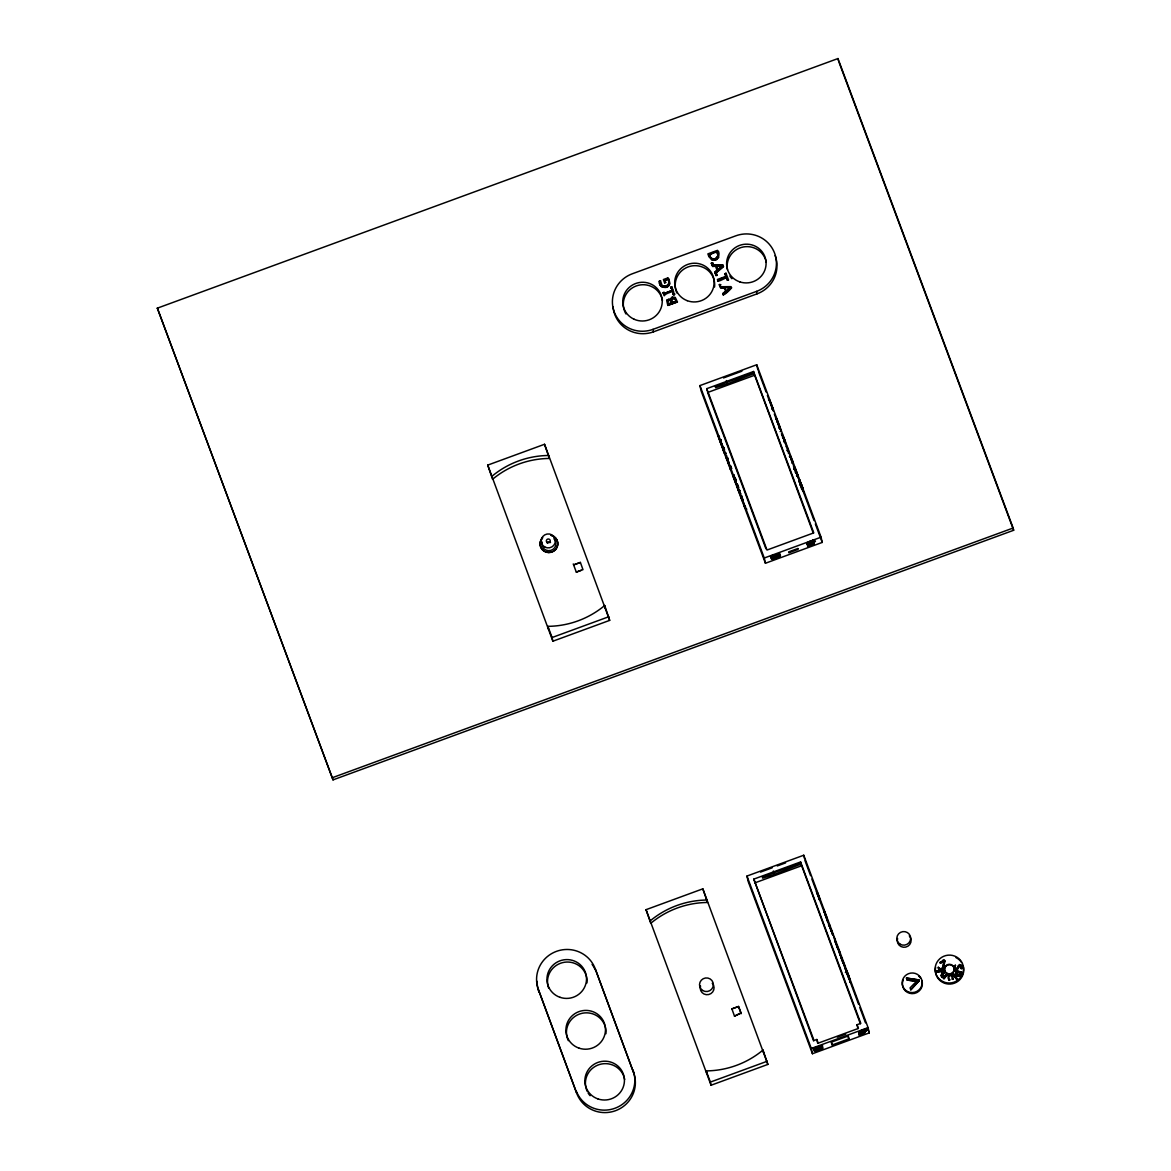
<?xml version="1.0" encoding="UTF-8"?>
<svg xmlns="http://www.w3.org/2000/svg" width="1171" height="1171" viewBox="0 0 1171 1171"><rect width="100%" height="100%" fill="white"/><g stroke="black" fill="none" stroke-linecap="round" stroke-linejoin="round"><path stroke-width="1.5" d="M670.837 299.015L670.924 300.142L668.802 299L666.694 300.464L667.836 305.47L677.424 301.942L667.792 305.294M955.565 973.379L955.96 975.121C956.385 971.71 956.531 970.613 955.741 974.682M659.229 281.289L660.473 280.82L659.229 281.289L659.727 284.216L659.317 282.767M955.155 967.173L955.404 965.285L954.336 966.748M713.461 259.011C716.14 260.152 719.316 252.365 717.238 257.298C716.389 260.328 708.953 257.635 712.641 258.762M951.481 975.18L951.701 975.794C949.915 972.384 947.412 978.37 949.783 979.907L948.876 979.703L949.783 979.907M954.409 967.685L954.306 965.899M816.377 1048.001L813.011 1048.323L822.554 1045.513L817.226 1047.694M962.123 968.505L961.084 968.358L962.123 968.505L962.006 966.573M736.105 480.52L735.212 480.974L733.134 475.104L733.968 474.797M941.191 975.253C940.928 978.634 941.572 971.271 943.914 971.637C945.465 972.472 939.405 977.8 944.265 976.936C948.861 970.393 945.217 978.4 942.289 976.307M660.473 280.82L662.171 285.783L661.6 285.3M736.515 484.399L737.423 484.179L736.5 484.472L737.628 488.102L738.462 487.678M807.317 544.427L806.848 542.905L807.741 544.427L813.552 542.817L807.346 545.32L812.952 543.798L807.58 546.403L813.86 543.637L812.176 543.768M778.539 555.918L778.115 554.849C784.687 554.878 773.665 560.426 772.597 558.304C775.143 555.771 783.56 555.2 776.153 557.981M806.936 544.178C807.931 541.514 820.139 539.055 813.494 542.641L813.83 543.739M671.832 299.191L672.549 302.484L675.989 301.225L672.549 302.484M771.879 559.226C769.713 556.898 773.592 560.763 775.29 558.523M814.767 1050.299C812.689 1052.187 821.779 1050.226 823.169 1047.972C821.559 1046.01 810.2 1052.129 816.934 1050.46M821.252 1047.972L815.001 1050.138L817.387 1050.533L822.291 1048.104L815.118 1050.709L816.758 1050.694M860.026 1031.636C862.968 1028.021 871.78 1029.338 863.115 1032.237C855.474 1035.53 859.938 1030.07 864.608 1029.704C871.78 1031.753 846.794 1034.871 866.218 1030.451M867.169 1029.368L866.599 1030.099M859.938 1033.51L864.169 1032.266L862.31 1033.364M863.964 1032.5L865.237 1032.5L858.958 1035.281L864.374 1032.734L858.724 1034.198L864.988 1032.119M944.573 972.179L942.216 976.453M808.312 544.354L807.741 542.685L810.449 542.641L810.727 543.71M807.844 543.842C820.037 536.259 812.689 547.34 807.2 542.612M960.952 973.701L959.766 976.409L956.283 975.516L959.693 976.058L960.996 974.228M960.337 974.023C956.063 979.893 956.209 966.851 960.425 974.374L960.147 973.086M956.517 972.706L957.527 975.033L960.337 974.711M943.928 961.523C941.147 977.273 949.183 950.589 940.43 963.235L943.928 961.523L939.757 962.401M943.694 965.899L944.763 960.776M949.227 976.292L949.344 975.37M943.109 965.416L944.002 961.874M672.037 287.246L670.881 287.027L670.705 288.066M672.213 287.642L670.822 288.154M673.062 294.228L674.145 294.99L674.423 293.54L674.584 294.58M712.802 263.607L711.28 263.255L712.715 262.919M715.627 274.98L716.725 274.116L717.15 275.331M813.991 1047.811L816.172 1047.386M718.701 257.283C716.798 260.621 721.102 252.585 717.472 250.36L707.884 253.887L708.85 256.537M954.453 967.846C957.512 974.887 959.722 961.611 961.054 966.104M960.835 965.987L959.649 965.753L958.61 967.187M955.917 968.9C960.088 964.392 956.458 972.296 955.126 967.334M957.922 966.997L959.576 964.48L961.962 966.456M957.102 972.003L954.072 971.022L954.263 969.881L961.611 972.208L961.42 973.35L960.454 972.72L961.42 973.35M954.072 971.022L954.263 969.881M961.347 972.999L961.611 972.208M961.157 968.695L961.215 966.646M943.914 971.637C940.152 972.208 941.25 980.098 943.899 976.731M668.626 284.114C666.928 287.598 669.944 279.796 668.89 281.801M670.954 298.751L672.476 297.01L671.32 297.8M955.404 965.285L955.214 965.753M956.473 973.35L958.127 972.34L960.425 974.052M949.3 975.999L951.555 975.531M961.552 965.636L960.132 964.772L958.098 965.885M954.277 966.939L955.843 969.486L958.405 968.329M949.154 974.784C950.398 975.78 953.662 972.574 949.242 975.136M669.153 285.504L667.631 286.763L669.988 283.806L668.919 279.21L669.373 279.957M671.744 286.895L670.866 288.329L670.69 287.29M673.149 293.936L674.452 293.716M673.076 294.36L674.555 294.404M780.501 555.713L774.763 556.884L771.616 559.153M672.008 299.029L674.686 298.444M670.295 299.41L666.899 300.039M669.461 300.288L667.821 301.254L668.436 303.992L671.539 302.85L668.436 303.992M943.592 966.778C937.561 975.326 944.441 962.606 943.738 967.934L941.499 970.539L943.519 966.426M943.606 976.804L943.958 978.751L947.368 974.74L946.636 973.862M943.885 977.565L943.314 978.224L943.006 976.79M947.295 974.389L943.958 978.751M910.789 989.846L919.279 980.669L910.789 989.846L910.087 987.87L916.527 981.283L907.144 980.068L906.427 978.063L919.03 979.966L919.337 980.874M723.458 266.49L715.218 273.619L723.458 266.49L723.005 265.173L712.07 265.1L723.005 265.173M723.239 295.092C742.297 276.444 722.77 299.264 722.741 293.701L725.054 291.711L722.741 293.701M714.734 272.228C720.443 268.627 713.198 271.423 715.218 273.619M716.711 266.271L717.955 269.696L722.083 266.344L716.74 266.446M730.089 287.817L724.717 287.729L725.976 291.169L730.089 287.817L729.343 287.7M813.23 543.212L812.586 543.637L813.538 544.032M837.719 948.934L837.06 945.07L836.928 946.797M779.096 555.566L777.881 556.313M674.73 298.62L672.198 298.576M952.316 973.306L953.004 972.808L957.746 979.307L957.058 979.805L952.389 973.657L957.058 979.805M952.389 973.657L953.004 972.808M956.985 979.454L957.746 979.307M712.48 259.903C709.904 259.42 716.901 261.133 717.545 258.571M662.127 285.607L664.411 286.427L667.602 285.095M722.039 266.168L717.955 269.696M730.06 287.642L725.976 291.169M858.738 1031.9L860.114 1031.9M862.617 1033.481L864.769 1032.5M829.654 925.207L828.995 923.67L828.922 925.602L828.556 923.831L831.483 931.545L831.19 929.335M719.755 285.475L720.897 284.787L719.594 284.363M671.115 288.49L671.993 288.359M716.725 274.116L715.847 274.263M669.051 300.142L668.085 300.581M778.481 556.298L779.623 555.64L779.93 556.459M809.834 542.48L808.941 541.939L808.737 543.022M808.341 541.953L809.381 542.422M663.401 287.334C658.731 285.607 666.182 288.93 667.587 286.588M713.52 260.196L716.725 259.333M663.62 286.368L666.943 285.724M774.455 556.064L775.89 556.708M861.593 1030.934L867.33 1029.777M860.231 1032.676L863.891 1031.461M939.83 962.752L944.836 961.128M860.392 1033.085L863.583 1031.344M157.353 308.163L837.968 58.55L1013.149 528.019L1013.647 530.273L333.032 779.886L157.353 308.163L333.032 779.886M716.872 251.838C712.612 250.301 708.777 258.015 709.304 254.605L716.872 251.838L717.852 255.234M668.948 279.386L667.748 277.951L663.401 279.532L664.616 282.87L665.596 282.313L664.616 282.87M667.514 279.284L664.865 280.44L667.514 279.284L668.714 281.186M664.059 292.34L663.137 292.867L664.059 292.34L664.44 293.423L672.066 290.437L664.44 293.423M672.681 289.178L671.759 289.705L672.681 289.178L673.808 292.282L672.857 292.633L672.476 291.535C668.7 292.882 665.201 293.804 664.22 295.795L663.093 292.691M724.995 273.619C728.157 279.357 723.21 273.882 726.005 273.253L728.479 279.928L727.469 280.308C728.025 271.13 705.732 288.286 726.459 277.6M725.039 273.794L726.005 273.253M726.005 276.327L717.428 279.474L717.882 280.747M727.469 280.308L728.479 279.928M652.994 329.358L756.568 291.374A30.256 29.641 -12.4 0 0 774.602 253.185A30.256 29.641 -12.4 0 0 735.842 235.81L632.267 273.794A30.256 29.641 -12.4 0 0 614.233 311.998A30.256 29.641 -12.4 0 0 652.994 329.358L653.535 331.817L757.11 293.819A30.256 29.641 -12.4 0 0 775.143 255.629M699.936 385.581L756.729 364.752L821.076 537.182L822.232 542.422L765.424 563.251L701.092 390.821L699.936 385.581L764.268 558.011L765.424 563.251M723.532 377.94L741.902 371.192M487.736 465.107L544.53 444.277L549.36 458.447A88.41 86.61 -12.4 0 0 492.567 479.276L487.736 465.107L552.873 641.21L609.681 620.367L604.69 605.509A88.41 86.61 -12.4 0 1 547.896 626.339L548.54 629.31M706.772 388.655L753.553 371.5L813.772 532.878L767.005 550.033L706.772 388.655L707.343 391.216M726.342 380.56L727.557 383.825L754.022 373.593L813.347 533.332M754.402 375.335L707.621 392.49L765.936 548.789M768.513 399.926L769.303 399.457L772.86 408.459L772.099 409.147M772.026 408.767L772.86 408.459M718.35 436.315C717.223 434.456 719.799 438.876 719.14 436.036M718.57 437.061L719.536 437.003M720.985 440.808L719.799 440.033L720.663 439.564M775.934 419.335L776.768 419.028L777.72 421.589L776.885 421.897M719.799 440.033L720.765 439.828M720.736 442.77L719.784 440.223L720.824 439.828M719.741 439.828L720.926 440.194M719.989 440.677L720.824 440.369M721.146 440.633L720.033 440.94L720.516 442.17M720.311 441.716L721.16 441.321M720.619 442.536L722.009 443.648M720.97 443.414L722.258 443.648M719.784 440.223L719.199 438.305L721.482 444.248L722.317 443.941M721.175 443.955L722.2 444.146M720.941 443.428L721.409 444.658L722.244 444.351M722.229 446.575C723.458 444.599 721.629 448.742 723.444 450.03L724.41 449.518M778.539 425.805L779.374 425.497L780.223 429.362M722.156 446.312L723.268 446.458M722.346 446.971L723.18 446.663M722.507 447.483L723.488 446.985M723.824 450.454C728.289 461.096 721.146 448.464 723.502 447.278M722.727 448.112C723.78 447.073 724.688 449.649 723.254 449.488L724.395 449.371L723.751 447.644M722.99 448.259C725.332 447.966 722.917 450.147 722.683 447.585M722.931 448.537L723.766 448.23M779.271 427.752L780.106 427.444L780.955 431.309L780.12 431.616M722.975 448.83L724.044 448.434M723.078 448.976L723.912 448.669M723.576 450.469L724.102 449.313M723.663 450.615L724.659 450.147M723.898 451.245L724.483 452.782L725.566 452.591M724.029 451.04L724.615 453.089L725.317 452.474M724.615 453.089L725.596 452.972M724.937 453.514L725.771 453.206M724.805 453.704L725.639 453.397M725.01 454.216L725.844 453.909M781.35 433.958L782.389 434.119L781.789 435.041L782.389 434.119M726.298 457.773L727.308 457.305L727.835 458.681L726.81 459.134L726.298 457.773L725.903 455.943L726.737 455.636M782.433 436.739L782.916 435.51L783.018 438.466L783.867 438.159L783.267 436.432M782.521 437.105L783.355 436.798M726.81 459.134C726.752 455.548 728.055 462.53 728.948 464.843L727.513 460.349M725.903 455.943L726.737 458.344L727.572 458.051M782.901 437.998L783.736 437.691L784.892 440.969L784.233 442.096L785.068 441.789M726.649 458.037L727.967 458.959M727.162 459.398L727.996 459.091M727.337 459.881L728.172 459.574M783.706 440.237L784.541 439.945M783.721 440.413L784.555 440.106L783.867 438.159M783.897 440.955L784.555 440.106M784.892 440.969L783.955 440.838M784.146 441.73L784.877 441.086M728.289 462.428L729.138 462.121M728.435 462.867L729.27 462.56M728.435 463.482L729.27 463.174M730.528 465.809L729.621 465.824L730.484 465.443M729.709 465.897L731.333 467.595L730.089 467.932L729.196 464.902M730.938 469.469C728.611 468.649 732.153 465.736 730.25 467.727L730.602 469.293L731.085 467.419M786.151 446.737L786.985 446.429L788.522 451.391M730.192 467.463L731.128 467.053M730.133 467.185L731.421 467.932M730.119 466.878L730.704 468.473L731.553 468.166M730.704 468.473L731.597 468.415M787.175 449.986L787.995 449.664M787.278 450.411L788.112 450.103M787.366 450.747L788.2 450.44M789.269 453.631L788.2 450.572L787.688 451.816M788.346 450.864L787.512 451.172L788.2 450.572M788.361 453.572L789.195 453.265L788.727 451.977M735.125 477.812L733.968 478.222L735.71 482.32L733.192 475.411L734.027 475.104M789.532 456.397L790.044 454.597L791.025 458.154M789.488 456.485L790.366 456.09M733.983 477.402L734.817 477.095M789.591 456.983L790.762 456.529M734.583 478.895L735.417 478.588L735.959 480.256M734.641 479.173L735.9 479.934L735.037 480.3M734.788 479.598L735.666 479.29M734.934 479.978L735.769 479.671M735.447 481.325L736.281 481.018M791.874 463.13L792.708 462.823L791.859 458.973L791.025 459.281L791.757 461.228M736.588 484.487L737.54 484.443M736.632 485.087L737.467 484.779M737.335 487.092L737.013 485.789L737.964 485.438C736.339 487.341 742.502 500.778 737.745 487.385M736.925 486.053L738.213 486.199L737.13 486.668M737.071 486.111L738.067 485.848M737.13 486.389L737.95 485.614M794.406 466.512L793.47 466.629M737.364 487.356L738.579 487.077M737.467 487.517L738.608 487.253M737.803 488.497L738.638 488.19M794.187 468.663L795.124 468.21L794.582 466.892M794.201 468.81L795.124 468.488L796.368 471.562L797.583 475.002L796.748 475.309M794.289 469.117L795.124 468.488M794.245 469.351L795.08 469.044L794.567 467.478M794.406 469.527L795.475 469.132L795.124 468.21M739.457 490.371L738.447 490.225L739.706 490.225M794.567 470.025L795.621 469.688M739.794 491.073L738.93 491.366L739.691 490.473M738.623 490.678L739.75 490.766M738.842 491.366L739.896 490.81M795.299 471.371L796.134 471.064L795.475 469.132M796.368 471.562L795.533 471.869L795.987 473.099M795.607 472.191L796.719 472.66M795.387 472.572L795.812 471.108M740.877 493.459L739.984 493.489L741.99 499.71L742.824 499.402M796.646 474.855L797.48 474.548L798.768 479.027M796.573 474.943L797.407 474.636L796.983 473.377M796.573 475.528L797.407 474.636M796.617 475.807L797.568 475.119M741.872 496.05L741.038 496.358L741.477 498.334M796.734 475.953L797.817 476.085M798.988 480.871L800.144 481.413L799.017 481.998M799.852 481.691L798.915 481.53L800.115 482.013M580.392 562.417L573.717 564.876L580.392 562.417L582.982 569.662L576.308 572.107L581.314 570.262M800.1 483.813L800.935 483.506L799.427 479.378L799.822 480.564M799.998 484.355L801.184 484.033L801.593 485.145L800.466 485.526M799.969 484.604C800.642 481.032 804.199 489.741 802.384 490.239L803.204 489.815L800.935 483.506M800.13 485.218L800.803 484.296M746.82 509.165L745.986 509.473L744.785 507.306L744.258 505.887L745.093 505.579M800.598 485.145L801.432 484.853M744.785 507.306L745.62 506.999M801.154 486.536C802.677 485.614 802.589 489.683 801.754 486.155M801.242 486.946L802.076 486.653M801.315 487.458L802.237 487.107M802.34 487.224L801.506 487.531L802.076 489.185M801.52 487.78L802.355 487.473M801.579 488.058L802.413 487.692M801.593 488.395L802.428 488.087M801.403 488.673L802.662 488.117M764.268 558.011L821.076 537.182M772.538 556.093L773.621 555.742M774.485 555.435L779.857 553.459L774.529 555.64M772.538 556.313L773.665 555.947L773.929 557.235M552.873 641.21L552.068 637.536L608.861 616.707M773.738 556.254L774.397 555.64M773.753 557.586C771.382 555.859 769.362 558.977 773.811 556.562L773.416 555.347M332.535 777.632L1013.149 528.019M646.041 909.677L702.834 888.833L707.547 902.475A88.41 86.61 -12.4 0 0 650.754 923.319L646.041 909.677L711.06 1085.239L767.869 1064.41L762.994 1050.065A88.41 86.61 -12.4 0 1 706.201 1070.894L706.728 1073.339M746.966 876.054L803.76 855.225L868.092 1027.64L869.248 1032.895L812.454 1053.724L748.108 881.295L746.966 876.054L811.298 1048.484L812.454 1053.724M760.535 872.088L772.216 867.799M777.237 865.955L785.595 862.895M813.596 1040.96L753.802 879.114L800.583 861.958L860.802 1023.352L857.04 1024.727L857.889 1028.577M773.372 871.019L774.587 874.298L801.037 864.066L860.378 1023.805M754.651 882.963L801.418 865.808M816.89 892.726L819.963 899.313L816.509 891.585M819.466 899.094L816.919 891.438M824.325 912.209L823.798 909.501L826.184 916.41L823.974 911.375M826.404 915.971L826.536 918.679L824.882 913.804M827.56 921.928L827.121 917.918M829.463 926.159L830.21 928.076L830.005 926.305M833.123 935.57L830.883 928.632M831.337 931.267L831.366 929.964M831.966 933.77L832.01 931.896M833.591 937.049L835.23 940.913M834.747 938.849L834.821 941.06M835.333 942.596L835.552 941.865L835.874 944.25L835.757 942.45M835.801 943.885L835.977 943.079L836.05 944.587M836.518 945.831L837.397 946.739L837.06 945.07M836.709 946.475L837.441 947.149L836.65 945.217M838.89 949.447L840.046 955.404M839.622 951.394L839.768 954.116M841.188 957.527L844.613 965.475L843.706 965.226M841.817 958.654L841.686 959.678L841.393 957.249M842.447 960.498L842.827 962.884L842.139 958.683M842.022 959.796L841.729 959.108L842.256 959.693M842.857 961.464C843.574 965.607 841.934 957.336 843.34 963.279M843.047 962.518L844.598 965.577M844.028 965.27L844.013 963.85M844.247 964.392L844.174 965.577M844.818 967.114L845.799 969.5M731.904 1008.904L738.579 1006.46L741.023 1012.988L734.495 1016.135L731.904 1008.904L738.579 1006.46M844.92 968.973L844.994 967.246M846.75 972.032C844.452 964.611 851.624 982.308 848.36 976.775L848.916 976.585M846.428 971.183L848.038 975.472M846.779 971.784L849.824 980.551L849.912 979.688M845.36 972.545L847.175 971.886M741.023 1012.988L734.495 1016.135M847.628 973.965L847.467 974.755M847.965 973.979L847.409 974.916L847.804 973.394M847.204 974.535L847.321 973.496L847.789 974.653M848.214 974.506L849.268 978.736M848.594 976.848L848.624 975.619M849.019 978.385L849.107 977.112M848.39 977.8L849.268 977.58M848.96 977.844L849.019 976.702M849.37 977.931L848.448 976.497L849.253 978.839M849.941 979.337L849.941 981.722L849.37 977.697M850.497 982.103L849.648 981.152L850.073 982.249M857.04 1024.727L858.416 1028.416L818.207 1043.156L816.831 1039.482L814.021 1040.507L753.802 879.114M711.06 1085.239L710.373 1082.092L767.166 1061.263M837.324 1037.184L845.682 1034.125M811.298 1048.484L868.092 1027.64M813.011 1048.323L817.109 1047.181L817.46 1048.733L816.611 1049.04L816.114 1047.079L817.182 1047.489M815.397 1048.557L817.27 1047.913M815.397 1048.777L822.73 1046.332L815.909 1049.64M816.553 1048.821L813.333 1049.553L815.543 1048.967M860.129 1033.217L863.232 1032.075M832.186 1044.971L848.902 1038.838L848.258 1035.954L831.556 1042.088L832.186 1044.971L831.278 1042.512M776.373 555.61L774.778 556.196L775.07 557.015M810.976 541.075L813.069 540.431L813.377 541.236M772.67 556.313L770.459 556.679L772.67 556.093L772.362 555.274M820.329 1047.943L818.588 1048.762M808.707 543.388L810.42 542.89M665.479 287.349L666.621 287.217M672.505 297.185L674.833 297.317M773.284 558.201L771.308 558.333M943.797 977.214L941.586 976.936M954.482 965.826L955.477 965.621M947.939 974.594C949.359 973.906 946.915 977.463 948.949 980.054M953.282 979.263L952.374 979.058L953.282 979.263L952.638 975.853M716.667 275.566L715.803 275.375M778.247 555.098L779.286 555.23M936.156 970.876C949.008 970.759 934.443 969.295 936.346 972.062L944.133 971.066L943.958 969.881L941.425 970.188M944.133 971.066L936.346 972.062M806.629 543.359L808.005 543.534M941.499 970.539L944.031 970.232M814.372 1048.455L813.084 1048.133M717.076 270.428L715.554 266.271L712.568 266.49L712.07 265.1M723.576 287.744C715.891 288.256 727.615 286.178 725.098 291.886M812.484 544.574L812.074 542.993L812.557 544.281M720.121 286.749L731.011 286.646L731.48 287.964M916.498 981.21L907.144 980.068M737.013 485.789L737.554 486.975M954.336 970.232L961.684 972.559M953.999 970.671L957.029 971.652M711.573 259.742L708.806 256.376M947.266 973.438L946.183 972.764A4.889 4.801 -12.4 0 1 947.251 964.728A4.889 4.801 -12.4 0 1 954.219 969.017A4.889 4.801 -12.4 0 1 947.266 973.438L947.368 973.921A4.889 4.801 -12.4 0 0 951.115 974.038M952.243 973.452A4.889 4.801 -12.4 0 0 953.179 966.426A4.889 4.801 -12.4 0 0 945.978 966.177A4.889 4.801 -12.4 0 0 946.285 973.247L946.827 973.584M941.103 970.247L938.41 968.373L941.177 970.598M670.105 300.303L671.539 302.85M938.498 968.724L938.278 967.29L941.118 969.354M941.191 969.705L938.278 967.29M660.766 285.841L660.151 285.021L661.556 286.675M710.695 257.561L710.226 256.859L711.295 258.279M675.286 297.478L677.424 301.942M955.887 974.77L956.283 975.516M960.454 972.72L960.849 973.555M846.355 971.842L846.721 972.633M673.266 294.799L673.032 294.053M790.381 456.266L789.913 455.197M849.443 978.224L848.77 976.629M711.368 263.738L711.28 263.255M672.198 287.51L672.169 287.334M674.964 298.737L675.989 301.225M744.258 505.887L745.415 508.068M727.411 457.788L727.645 458.827L727.132 457.466M735.212 480.974L733.353 476.582L736.047 483.769M659.683 284.041L660.195 285.197M829.873 925.998L830.078 927.403M709.831 256.01L710.255 257.035M782.184 433.651L782.316 434.983M797.714 475.968L796.968 474.094M736.705 484.735L738.842 490.781M778.203 423.931L779.945 428.103L779.11 428.41L779.915 427.942L778.276 423.17M777.178 421.194L779.154 425.937L776.768 419.028M961.713 965.694L962.079 966.909L961.479 965.299M722.434 446.766L723.898 450.586M797.729 476.202L796.69 473.508M794.787 469.995L795.05 470.537M952.594 975.692L952.521 975.341M720.077 440.501L720.458 441.467M844.423 965.694L843.72 963.85M841.422 958.098L842.081 959.752M772.933 408.84L770.284 402.092L773.314 410.567M790.674 457.349L789.722 454.846M800.598 483.213L801.198 484.75M847.204 973.848L847.804 975.37M848.463 977.243L849.034 978.722M721.365 444.453L721.775 445.624L721.409 444.658M802.911 490.005L803.335 491.088M846.048 969.998L846.574 971.403M803.467 491.63L801.418 486.024L802.237 488.366M849.487 979.293L849.941 980.478M727.132 459.266L727.454 460.101M843.72 963.982L844.189 965.621M849.619 979.82L850.073 980.991M829.536 926.129L830.341 928.31M836.753 945.319L837.119 946.329M839.109 62.517L1013.647 530.273M726.415 277.425L727.425 280.132M716.901 252.014L717.413 253.302M784.79 440.53L785.521 442.492M758.515 371.69L766.097 392.007M767.371 395.388L773.05 410.626M774.309 414.007L780.003 429.245M782.521 436.022L788.215 451.259M790.103 456.339L797.685 476.656M799.046 480.3L814.079 520.597M815.338 523.949L822.232 542.422M720.077 286.573L720.575 287.964M813.552 540.051L813.933 541.119M812.747 540.255L813.055 541.075M812.44 540.592L812.747 541.412M813.303 542.436L813.728 543.886M812.147 541.353L810.844 540.885L811.283 541.895M813.26 544.193L812.279 542.817L812.908 544.383M811.752 540.812L812.059 541.631M812.528 542.963L812.908 544.047M811.635 543.739L811.971 544.793M810.215 541.368L810.522 542.188M809.908 541.251L810.215 542.071M809.732 542.876L810.039 543.695M809.512 543.183L809.82 544.003M808.941 541.939L809.249 542.759M809.117 543.037L809.424 543.856M808.59 543.154L809.015 544.208M808.019 542.466L808.458 544.032M807.58 542.861L808.136 544.017M807.434 543.607L807.741 544.427M806.658 543.154L807.053 544.339M779.813 554.644L780.281 556.166M779.388 554.644L779.696 555.464M778.993 555.039L779.549 556.196M778.817 554.717L779.418 556.781M778.671 555.039L779.11 556.606M778.393 556.035L778.788 557.118M777.09 555.376L777.398 556.196M776.402 555.361L776.68 556.415M774.353 555.42L774.704 556.445L780.076 554.483M774.06 556.488L774.368 557.308M772.362 555.508L772.845 557.133M773.592 559.021L772.904 556.767L773.05 558.816M772.143 557.674L772.889 559.167M772.113 557.835L772.509 558.772M671.715 289.53L672.095 290.613M771.996 558.421L772.304 559.24M771.411 557.703L771.718 558.523M664.821 280.264L665.626 282.489M731.436 468.986L730.587 466.058M741.36 495.596L743.248 500.661M746 509.575L743.175 502.052M730.089 467.932L730.602 469.293M827.253 919.821L827.97 921.782M804.916 860.465L810.595 875.703M811.869 879.084L817.548 894.322M818.807 897.718L825.76 916.337M827.019 919.718L832.713 934.956M834.601 940.035L845.345 968.812M848.58 977.478L858.606 1004.352M859.851 1007.704L865.486 1022.81M867.374 1027.86L869.248 1032.895M867.052 1029.207L867.287 1029.982M866.247 1029.69L866.745 1030.509M866.379 1030.26L865.779 1029.177M863.803 1032.09L864.286 1033.261M863.613 1032.28L863.935 1033.144M862.968 1031.827L863.656 1033.29M862.954 1032.441L863.349 1033.656M847.98 1036.394L848.902 1038.838M817.08 1047.284L817.475 1048.938M816.114 1047.079L816.641 1049.289M815.148 1049.948L815.587 1051.221M813.874 1047.913L814.108 1048.762M814.079 1050.416L814.313 1051.207M609.681 620.367L544.53 444.277M767.869 1064.41L702.834 888.833M573.248 563.939L576.308 572.107M738.74 1007.148L741.17 1013.691M547.896 626.339L552.068 637.536M706.201 1070.894L710.373 1082.092M595.205 968.724L633.54 1072.504A30.256 29.641 -12.4 0 1 615.507 1110.708A30.256 29.641 -12.4 0 1 576.747 1093.333L538.397 989.554A30.256 29.641 -12.4 0 1 556.43 951.364A30.256 29.641 -12.4 0 1 595.205 968.724L633.54 1072.504M538.397 989.554L576.747 1093.333M800.774 482.92L801.184 484.033M796.134 471.064L796.441 471.884M720.663 441.877L721.482 444.248M842.491 960.849L843.471 962.357M735.11 477.87L735.476 478.866M800.349 484.34L800.759 485.453M961.04 974.052L960.776 973.203L961.069 974.579M796.382 472.528L795.124 468.81M842.974 962.181L843.427 963.411M800.964 484.911L800.291 483.023M773.402 410.948L769.303 399.457M816.948 891.702L819.846 899.796M817.314 892.58L819.729 899.343M816.524 891.848L819.422 899.943M724.278 449.723L723.561 447.805M795.08 469.044L795.431 470.039M824.75 912.063L826.931 918.415M738.198 487.048L737.598 485.218M738.301 487.209L737.964 486.097M951.628 975.443L951.906 976.482M784.98 441.423L785.36 443.136M837.968 58.55L838.465 60.804M960.762 965.665L961.128 966.441M956.312 973.35L956.648 974.653M954.409 965.49L954.38 966.221M954.921 969.046L954.263 966.412M949.139 975.941L949.125 976.263M942.099 975.355L942.362 976.658M919.03 979.966L906.427 978.063M797.978 476.773L798.315 478.354M756.568 291.374L757.11 293.819M792.591 460.92L793.162 463.496M782.755 435.612L783.048 436.929M756.729 364.752L757.886 369.992M753.553 371.5L753.758 372.422L715.335 386.518L715.598 387.689L727.557 383.825M715.832 275.551L715.671 275.287M712.671 262.743L712.846 263.782M742.985 502.388L740.526 495.889M803.76 855.225L804.536 858.724M800.583 861.958L800.788 862.895L762.365 876.977L762.614 878.148L774.587 874.298M668.378 278.537L667.748 277.951M816.831 1039.482L817.68 1043.332M816.963 1046.772L817.299 1048.323M762.994 1050.065L763.536 1052.509M604.69 605.509L605.348 608.481M951.833 976.131L952.447 979.41M948.773 974.433L948.993 975.589M943.958 969.881L944.06 970.715M625.943 313.93A19.761 19.351 -12.4 0 1 636.263 285.944A19.761 19.351 -12.4 0 1 662.464 300.537M731.89 278.713A19.761 19.351 -12.4 0 1 729.884 275.99M727.484 269.711A19.761 19.351 -12.4 0 1 743.263 246.979A19.761 19.351 -12.4 0 1 766.288 262.275M676.867 292.955A19.761 19.351 -12.4 0 1 692.002 265.905A19.761 19.351 -12.4 0 1 714.573 287.012M653.535 331.817A30.256 29.641 -12.4 0 1 613.062 306.904M551.19 535.41A8.9 8.724 -12.4 0 1 557.045 547.428A8.9 8.724 -12.4 0 1 543.915 551.117A8.9 8.724 -12.4 0 1 542.612 537.811M491.908 476.304A88.41 86.61 -12.4 0 1 548.701 455.475M553.898 538.689A7.114 6.982 -12.4 0 1 550.809 550.414A7.114 6.982 -12.4 0 1 542.027 542.012M551.146 535.235A8.9 8.724 -12.4 0 1 557.001 547.252A8.9 8.724 -12.4 0 1 543.871 550.941A8.9 8.724 -12.4 0 1 542.568 537.635M547.135 542.905A1.961 1.918 -12.4 0 1 550.516 542.583M712.246 983.259A6.938 6.806 -12.4 0 1 708.66 994.545A6.938 6.806 -12.4 0 1 700.521 985.938M650.212 920.86A88.41 86.61 -12.4 0 1 707.006 900.031M963.089 965.694A14.242 13.95 -12.4 0 1 950.296 984.05A14.242 13.95 -12.4 0 1 935.644 967.319M956.019 957.615A14.242 13.95 -12.4 0 1 961.493 962.416M921.782 980.39A10.012 9.807 -12.4 0 1 911.96 993.637A10.012 9.807 -12.4 0 1 903.309 979.761M918.811 976.248A10.012 9.807 -12.4 0 1 920.567 978.122M909.296 935.819A6.938 6.806 -12.4 0 1 905.71 947.105A6.938 6.806 -12.4 0 1 897.572 938.483M538.938 991.998A30.256 29.641 -12.4 0 1 537.108 981.357M592.087 964.333A30.256 29.641 -12.4 0 1 595.161 969.734M590.082 1095.705A19.805 19.395 -12.4 0 1 588.091 1092.953M587.286 1091.46A19.805 19.395 -12.4 0 1 586.1 1088.298M585.72 1086.644A19.805 19.395 -12.4 0 1 601.704 1063.971A19.805 19.395 -12.4 0 1 624.67 1079.472M568.33 1040.668A19.805 19.395 -12.4 0 1 582.748 1013.164A19.805 19.395 -12.4 0 1 605.949 1033.73M548.716 988.309A19.805 19.395 -12.4 0 1 564.642 962.225A19.805 19.395 -12.4 0 1 586.993 982.923M633.013 1070.06A30.256 29.641 -12.4 0 1 614.98 1108.249A30.256 29.641 -12.4 0 1 576.205 1090.889M961.289 967.129L961.362 967.905L961.289 967.129M955.112 966.295L955.199 967.67L955.112 966.295M774.412 555.127L773.563 555.435L773.899 556.986L774.748 556.679L774.412 555.127M797.846 548.526L788.654 551.892L788.844 552.771L798.037 549.404L797.846 548.526M719.799 285.651L719.287 284.729L719.799 285.651M634.17 319.273A19.761 19.351 -12.4 0 0 662.157 299.761A19.761 19.351 -12.4 0 0 631.154 285.87A19.761 19.351 -12.4 0 0 634.17 319.273M739.779 281.874A19.761 19.351 -12.4 0 0 765.761 259.816A19.761 19.351 -12.4 0 0 733.514 248.94A19.761 19.351 -12.4 0 0 739.779 281.874M687.231 300.684A19.761 19.351 -12.4 0 0 713.944 279.518A19.761 19.351 -12.4 0 0 682.093 267.559A19.761 19.351 -12.4 0 0 687.231 300.684M544.793 547.018A7.114 6.982 -12.4 0 0 555.405 540.782A7.114 6.982 -12.4 0 0 544.691 534.913A7.114 6.982 -12.4 0 0 544.793 547.018M547.472 542.656A1.961 1.918 -12.4 0 0 550.253 540.724A1.961 1.918 -12.4 0 0 547.179 539.348A1.961 1.918 -12.4 0 0 547.472 542.656M702.717 990.505A6.938 6.806 -12.4 0 0 713.373 984.943A6.938 6.806 -12.4 0 0 703.229 978.722A6.938 6.806 -12.4 0 0 702.717 990.505M942.86 981.561A14.242 13.95 -12.4 0 0 963.528 968.212A14.242 13.95 -12.4 0 0 941.586 957.41A14.242 13.95 -12.4 0 0 942.86 981.561M907.935 991.72A10.012 9.807 -12.4 0 0 922.119 981.825A10.012 9.807 -12.4 0 0 906.413 974.799A10.012 9.807 -12.4 0 0 907.935 991.72M900.016 944.148A6.938 6.806 -12.4 0 0 910.657 938.6A6.938 6.806 -12.4 0 0 900.514 932.365A6.938 6.806 -12.4 0 0 900.016 944.148M578.986 1048.133A19.805 19.395 -12.4 0 0 605.173 1026.22A19.805 19.395 -12.4 0 0 572.941 1015.081A19.805 19.395 -12.4 0 0 578.986 1048.133M560.031 997.326A19.805 19.395 -12.4 0 0 586.217 975.414A19.805 19.395 -12.4 0 0 553.985 964.275A19.805 19.395 -12.4 0 0 560.031 997.326M597.942 1098.925A19.805 19.395 -12.4 0 0 624.128 1077.013A19.805 19.395 -12.4 0 0 591.897 1065.873A19.805 19.395 -12.4 0 0 597.942 1098.925"/></g></svg>
